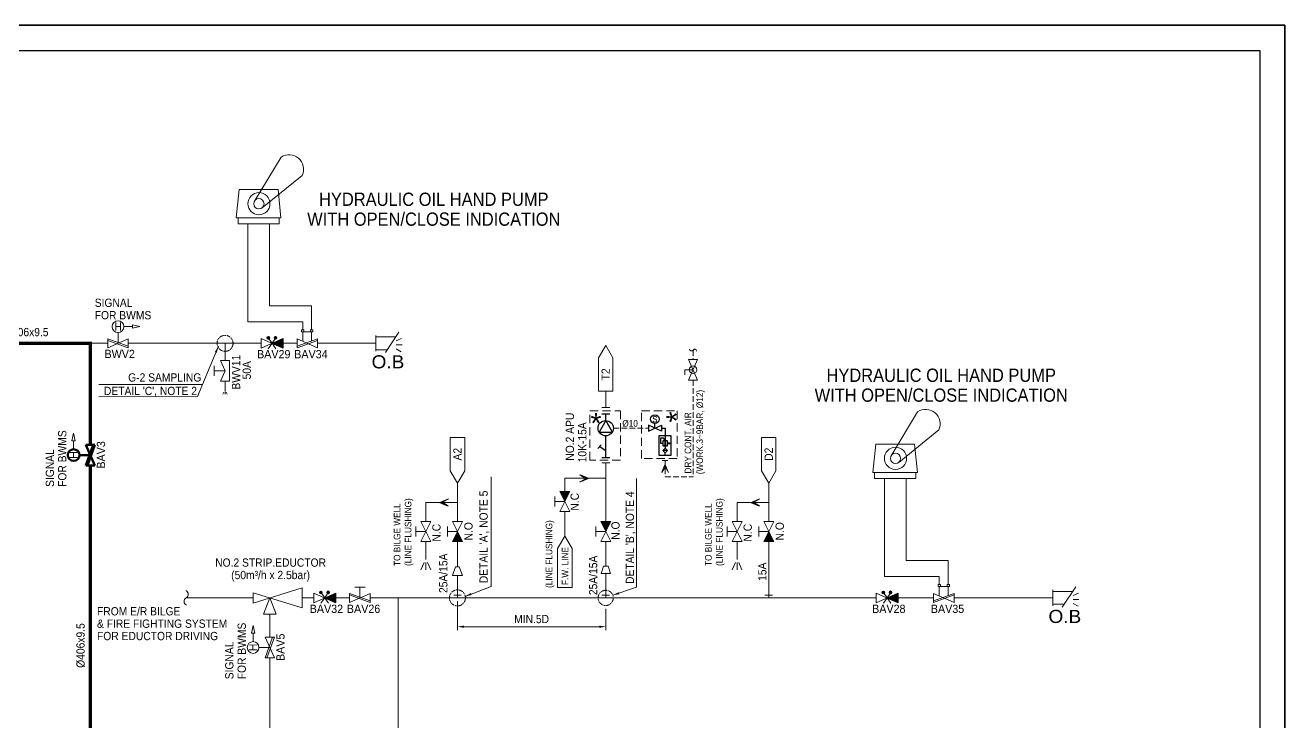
# Model space of a CAD drawing. Extents: x -553847 to 4496999, y 514150 to 878882.
# Drawn here: x 4321324 to 4359381, y 746077 to 767108 of the extents above; entities that cross this region are included whole.
import ezdxf

# ---------------------------------------------------------------- set-up
doc = ezdxf.new("R2010")
doc.units = 0
doc.header["$LTSCALE"] = 25
doc.header["$MEASUREMENT"] = 0
doc.header["$PDMODE"] = 3
doc.header["$PDSIZE"] = -7
for name, pattern in [('DASHED', [0.75, 0.5, -0.25]), ('Dashed_dotted', [9.714286, 6.857143, -1.428571, 0, -1.428571]), ('HIDDEN', [0.375, 0.25, -0.125]), ('PHANTOM', [63.5, 31.75, -6.35, 6.35, -6.35, 6.35, -6.35]), ('PHANTOM2', [31.75, 15.875, -3.175, 3.175, -3.175, 3.175, -3.175])]:
    doc.linetypes.add(name, pattern=pattern)
doc.layers.get('0').update_dxf_attribs({"linetype": 'CONTINUOUS', "lineweight": 9})
doc.layers.get('DEFPOINTS').update_dxf_attribs({"linetype": 'CONTINUOUS'})
doc.layers.add('0.1 Defpoints', color=7, linetype='CONTINUOUS', plot=False)
doc.layers.add('0.2 Dwg sheet', color=7, linetype='CONTINUOUS')
doc.layers.add('0.3 Text', color=7, linetype='CONTINUOUS')
for name, color, linetype, lineweight in [('0.4 Maker scope box', 3, 'HIDDEN', 9), ('0.5 Dim', 1, 'CONTINUOUS', 9), ('1.1 Y_Pipe', 7, 'CONTINUOUS', 13), ('1.10 Air line', 253, 'PHANTOM', 9), ('1.5 M_Equip', 4, 'CONTINUOUS', 30), ('1.7 Signal', 6, 'ZIGZAG', 9), ('1.9 Arrow', 1, 'CONTINUOUS', 9)]:
    doc.layers.add(name, color=color, linetype=linetype, lineweight=lineweight)
doc.layers.add('2.1 Valve open', color=7, linetype='CONTINUOUS', lineweight=50, true_color=0x1b21e4)
doc.layers.add('2.2 Ballast water line', color=7, linetype='CONTINUOUS', true_color=0x1b21e4)
doc.styles.add('ARIAL', font='arial.ttf')
doc.styles.get("Standard").update_dxf_attribs({"font": '', "width": 0.95, "height": 250})
doc.styles.get('Standard').set_extended_font_data('Gulim')
doc.linetypes.add('ZIGZAG', pattern='A,0.0001,-0.2,[131,ltypeshp.shx,S=0.2,R=0,X=-0.2,Y=0],-0.4,[131,ltypeshp.shx,S=0.2,R=180,X=0.2,Y=0],-0.2', length=0.8001)
doc.dimstyles.new('TC50', dxfattribs={"dimtxt": 250, "dimasz": 200, "dimexe": 100, "dimexo": 100, "dimgap": 100, "dimtad": 1, "dimtoh": 1, "dimdec": 0, "dimrnd": 0.0005, "dimzin": 9, "dimdsep": 46, "dimtxsty": 'Standard', "dimcen": -3.5, "dimclrd": 1, "dimclre": 1, "dimazin": 2, "dimtfac": 0.6, "dimtdec": 0, "dimtmove": 0, "dimatfit": 3, "dimfxl": 4, "dimtolj": 1, "dimlwd": 15, "dimlwe": 15, "dimarcsym": 0})

# ---------------------------------------------------------------- blocks, each defined once
blk = doc.blocks.new('양식 51-Q-02-08')
at = {"layer": '0.1 Defpoints'}
blk.add_lwpolyline([(-2677005, 1033560), (-2613196, 1033560), (-2613196, 988132), (-2677005, 988132)], close=True, dxfattribs=at)
at = {"layer": '0.2 Dwg sheet'}
blk.add_lwpolyline([(-2613953, 989196), (-2676245, 989196), (-2676245, 1032800), (-2613953, 1032800)], close=True, dxfattribs=at)
blk = doc.blocks.new('*D212')
at = {"layer": '0.5 Dim', "color": 1, "linetype": 'ByBlock', "lineweight": 15, "ltscale": 30, "transparency": 16777216}
for p, q in [((4334383, 749717), (4334383, 748848)), ((4338866, 749488), (4338866, 748848)), ((4334583, 748948), (4338666, 748948))]:
    blk.add_line(p, q, dxfattribs=at)
at = {"layer": '0.5 Dim', "color": 1, "linetype": 'Continuous', "ltscale": 30, "transparency": 16777216}
for points in [[(4334583, 748981), (4334583, 748915), (4334383, 748948)], [(4338666, 748981), (4338666, 748915), (4338866, 748948)]]:
    blk.add_solid(points, dxfattribs=at)
at = {"layer": 'DEFPOINTS', "color": 0, "linetype": 'Continuous', "ltscale": 30, "transparency": 16777216}
for p in [(4334383, 749817), (4338866, 749588), (4338866, 748948)]:
    blk.add_point(p, dxfattribs=at)
at = {"layer": '0.5 Dim', "color": 0, "linetype": 'Continuous', "ltscale": 30, "transparency": 16777216, "insert": (4336624, 749178), "char_height": 250, "attachment_point": 5}
blk.add_mtext('\\A1;{\\C0;MIN.5D}', dxfattribs=at)

msp = doc.modelspace()

# ---------------------------------------------------------------- hatches: boundary and pattern name
at = {"layer": '1.1 Y_Pipe'}
for points in [[(4329107.2, 757649.4), (4328781.2, 757504.7), (4329107.2, 757360)], [(4337631.3, 752731.8), (4337783.1, 753033.3), (4337480.5, 753033.3)], [(4338865.7, 751821.7), (4339017.6, 752123.2), (4338715, 752123.2)], [(4334383.3, 751821.7), (4334535.2, 751520.1), (4334232.6, 751520.1)], [(4343787.7, 751821.7), (4343939.6, 751520.1), (4343636.9, 751520.1)], [(4330697.9, 749962.1), (4330371.9, 749817.3), (4330697.9, 749672.6)], [(4347690.4, 749962.1), (4347364.4, 749817.3), (4347690.4, 749672.6)]]:
    msp.add_hatch(color=256, dxfattribs=at).paths.add_polyline_path(points)
at = {"layer": '1.5 M_Equip'}
h = msp.add_hatch(color=256, dxfattribs=at)
h.paths.add_polyline_path([(4340656.7, 754408), (4340665.4, 754439.1), (4340648, 754439.1)])
h.paths.add_polyline_path([(4340647.9, 754527.3), (4340665.3, 754527.3), (4340656.6, 754558.3)])
at = {"layer": '1.9 Arrow'}
h = msp.add_hatch(dxfattribs=at)
h.set_pattern_fill('ANSI31', color=256, scale=0.356064, angle=90, style=0)
h.set_pattern_definition([(45, (4016764.481565, 509367.736206), (0.031471872735, -0.031471872735), [])])
h.paths.add_polyline_path([(4340559, 753602.9), (4340659.7, 753769), (4340760.5, 753602.9), (4340659.7, 753844.5)])
h = msp.add_hatch(dxfattribs=at)
h.set_pattern_fill('ANSI31', color=256, scale=0.382453, style=0)
h.set_pattern_definition([(315, (4071855.721377, 1095294.400395), (-0.033804374581, -0.033804374581), [])])
h.paths.add_polyline_path([(4338081.5, 753315.2), (4338260.2, 753423), (4338082.1, 753531.7), (4338341.3, 753422.7)])
h = msp.add_hatch(dxfattribs=at)
h.set_pattern_fill('ANSI31', color=256, scale=0.382453, angle=360, style=0)
h.set_pattern_definition([(315, (4061082.989324, 1086149.57225), (-0.033804374581, -0.033804374581), [])])
h.paths.add_polyline_path([(4334108.9, 752806.3), (4333930.2, 752698.6), (4334108.3, 752589.8), (4333849.1, 752698.8)])
h = msp.add_hatch(dxfattribs=at)
h.set_pattern_fill('ANSI31', color=256, scale=0.382453, angle=360, style=0)
h.set_pattern_definition([(315, (4070487.35597, 1086149.57225), (-0.033804374581, -0.033804374581), [])])
h.paths.add_polyline_path([(4343513.3, 752806.3), (4343334.6, 752698.6), (4343512.6, 752589.8), (4343253.5, 752698.8)])

# ---------------------------------------------------------------- linework, layer by layer
at = {"layer": '0.1 Defpoints', "color": 4, "linetype": 'ByBlock'}
msp.add_lwpolyline([(4295572.2, 721679.7), (4359381.2, 721679.7), (4359381.2, 767107.6), (4295572.2, 767107.6)], close=True, dxfattribs=at)
at = {"layer": '0.3 Text', "linetype": 'Continuous', "ltscale": 30}
for p, q in [((4329107.2, 757649.4), (4329107.2, 757360)), ((4330697.9, 749962.1), (4330697.9, 749672.6)), ((4347690.4, 749962.1), (4347690.4, 749672.6))]:
    msp.add_line(p, q, dxfattribs=at)
at = {"layer": '0.4 Maker scope box', "linetype": 'DASHED', "lineweight": 15, "ltscale": 20}
msp.add_lwpolyline([(4338387.7, 755468.1), (4339310.8, 755468.1), (4339310.8, 753972.5), (4338387.7, 753972.5)], close=True, dxfattribs=at)
at = {"layer": '0.4 Maker scope box', "linetype": 'DASHED', "lineweight": 15, "ltscale": 20, "elevation": -934.9}
msp.add_lwpolyline([(4339944.9, 755464.9), (4341024.9, 755464.9), (4341024.9, 754029.9), (4339944.9, 754029.9)], close=True, dxfattribs=at)
at = {"layer": '0.5 Dim', "color": 1}
msp.add_line((4326681.4, 756263.4), (4323552.4, 756263.4), dxfattribs=at)
at = {"layer": '0.5 Dim', "color": 1, "linetype": 'PHANTOM2', "lineweight": 9, "ltscale": 0.3}
msp.add_circle((4327362.3, 757502.8), 241.6, dxfattribs=at)
at = {"layer": '0.5 Dim', "linetype": 'PHANTOM2', "lineweight": 9, "ltscale": 0.3}
for centre, radius in [((4334383.2, 749817.3), 241.6), ((4338862.6, 749817.3), 229.6)]:
    msp.add_circle(centre, radius, dxfattribs=at)
at = {"layer": '1.1 Y_Pipe', "linetype": 'Continuous', "ltscale": 30}
for p, q in [((4329054.2, 763125.5), (4328252.5, 761798.4)), ((4329694.4, 762574.3), (4328482.4, 761597.5)), ((4327702.7, 761290.8), (4327790.4, 762150)), ((4327790.4, 762150), (4328963.8, 762150)), ((4329051.6, 761290.8), (4328963.8, 762150)), ((4329051.6, 761290.8), (4327702.7, 761290.8)), ((4327754.8, 761290.8), (4327754.8, 761106.1)), ((4329000.1, 761290.8), (4329000.1, 761106.1)), ((4327754.8, 761106.1), (4328999.7, 761106.1)), ((4328049.4, 758152.2), (4328049.4, 761106.1)), ((4328707.2, 758632.3), (4328707.2, 761107.9)), ((4329978.6, 758632.3), (4328707.2, 758632.3)), ((4329978.6, 757912.3), (4329978.6, 758632.3)), ((4329708.7, 758152.2), (4328049.4, 758152.2)), ((4329708.7, 757912.3), (4329708.7, 758152.2)), ((4329708.7, 757565.6), (4329708.7, 757849.7)), ((4329943, 757849.7), (4329744.3, 757849.7)), ((4329978.6, 757578.8), (4329978.6, 757849.7)), ((4348288.1, 755438.1), (4347486.3, 754111)), ((4348928.3, 754886.9), (4347716.3, 753910.2)), ((4346936.5, 753603.4), (4347024.3, 754462.6)), ((4347024.3, 754462.6), (4348197.7, 754462.6)), ((4348285.5, 753603.4), (4348197.7, 754462.6)), ((4348285.5, 753603.4), (4346936.5, 753603.4)), ((4346988.7, 753603.4), (4346988.7, 753418.7)), ((4348234, 753603.4), (4348234, 753418.7)), ((4346988.7, 753418.7), (4348233.6, 753418.7)), ((4347283.3, 750464.8), (4347283.3, 753418.7)), ((4347941.1, 750944.9), (4347941.1, 753420.6)), ((4337480.5, 753033.3), (4337782, 753033.3)), ((4338715, 752123.2), (4339016.5, 752123.2)), ((4334232.6, 751520.1), (4334534.1, 751520.1)), ((4343636.9, 751520.1), (4343938.5, 751520.1)), ((4349212.5, 750944.9), (4347941.1, 750944.9)), ((4349212.5, 750224.9), (4349212.5, 750944.9)), ((4328209.1, 749662), (4329693.5, 750118.9)), ((4329693.5, 749515.8), (4329693.5, 750118.9)), ((4348942.6, 750464.8), (4347283.3, 750464.8)), ((4348942.6, 750224.9), (4348942.6, 750464.8)), ((4348942.6, 749878.2), (4348942.6, 750162.3)), ((4349176.9, 750162.3), (4348978.2, 750162.3)), ((4349212.5, 749891.5), (4349212.5, 750162.3)), ((4329693.5, 749515.8), (4328209.1, 749972.7)), ((4328209.1, 749662), (4328209.1, 749972.7)), ((4328713.8, 749817.3), (4328520.8, 749321.7)), ((4328906.8, 749321.7), (4328713.8, 749817.3)), ((4328906.8, 749321.7), (4328520.8, 749321.7)), ((4328713.8, 749321.7), (4328713.8, 748630.5))]:
    msp.add_line(p, q, dxfattribs=at)
at = {"layer": '1.1 Y_Pipe'}
for p, q in [((4324128.5, 757504.7), (4324128.5, 757830.9)), ((4331918.8, 757743.8), (4331918.8, 757265.6)), ((4332614.7, 757836.8), (4332205.1, 757222.3)), ((4323818.8, 757367.2), (4323818.8, 757642.2)), ((4324438.2, 757642.2), (4323818.8, 757367.2)), ((4323818.8, 757642.2), (4324438.2, 757420.3)), ((4323818.8, 757592.7), (4324438.2, 757367.2)), ((4324438.2, 757367.2), (4324438.2, 757642.2)), ((4327362.3, 756982.5), (4327362.3, 757502.8)), ((4328455.2, 757360), (4328455.2, 757649.4)), ((4328455.2, 757649.4), (4329107.2, 757360)), ((4329107.2, 757649.4), (4328455.2, 757360)), ((4328670, 757710), (4328626.8, 757665.1)), ((4328685.7, 757706.3), (4328631.1, 757649.6)), ((4328697.3, 757698.4), (4328639.4, 757638.2)), ((4328705.7, 757687), (4328651.1, 757630.3)), ((4328710, 757671.5), (4328666.8, 757626.6)), ((4328781.2, 757504.7), (4328668.4, 757341.1)), ((4328781.2, 757504.7), (4328692.1, 757633.9)), ((4328781.2, 757504.7), (4328870.3, 757633.9)), ((4328781.2, 757504.7), (4328894, 757341.1)), ((4328889.3, 757713.6), (4328846, 757668.7)), ((4328905, 757709.9), (4328850.4, 757653.2)), ((4328916.6, 757702), (4328858.7, 757641.8)), ((4328925, 757690.6), (4328870.3, 757633.9)), ((4328929.3, 757675.1), (4328886, 757630.2)), ((4329536.1, 757367.2), (4329536.1, 757642.2)), ((4329536.1, 757642.2), (4330155.5, 757367.2)), ((4330155.5, 757642.2), (4329536.1, 757420.3)), ((4330155.5, 757592.7), (4329536.1, 757367.2)), ((4330155.5, 757367.2), (4330155.5, 757642.2)), ((4332520.9, 757696.1), (4331918.8, 757696.1)), ((4332530.6, 757576.7), (4332693.9, 757648.1)), ((4332530.6, 757457.1), (4332709.9, 757457.1)), ((4338862.7, 757434.4), (4338642.9, 757070.1)), ((4338862.7, 757434.4), (4339082.6, 757070.1)), ((4327224.8, 756982.5), (4327362.3, 756672.8)), ((4327224.8, 756982.5), (4327499.8, 756982.5)), ((4327499.8, 756982.5), (4327499.8, 756363.2)), ((4331918.8, 757311.7), (4332264.6, 757311.7)), ((4332530.6, 757337.6), (4332683.7, 757250.3)), ((4338642.9, 756059.7), (4338642.9, 757070.1)), ((4339082.6, 756059.7), (4339082.6, 757070.1)), ((4327036.1, 756827.7), (4327036.1, 756518)), ((4327362.3, 756672.8), (4327036.1, 756672.8)), ((4327224.8, 756363.2), (4327362.3, 756672.8)), ((4327499.8, 756363.2), (4327224.8, 756363.2)), ((4327362.3, 756052.4), (4327362.3, 756363.2)), ((4327324.6, 756033), (4327299.8, 755965.5)), ((4327362.3, 756033.4), (4327362.3, 755964.8)), ((4327400, 756033), (4327424.8, 755965.5)), ((4339082.6, 756059.7), (4338642.9, 756059.7)), ((4338862.7, 755569.1), (4338862.7, 756059.7)), ((4338982.9, 755569.1), (4338742.6, 755569.1)), ((4334163.5, 754660.4), (4334163.5, 753650.1)), ((4334163.5, 754660.4), (4334603.2, 754660.4)), ((4334603.2, 754660.4), (4334603.2, 753650.1)), ((4343567.9, 754660.4), (4343567.9, 753650.1)), ((4343567.9, 754660.4), (4344007.5, 754660.4)), ((4344007.5, 754660.4), (4344007.5, 753650.1)), ((4334383.4, 753285.8), (4334163.5, 753650.1)), ((4334383.4, 753285.8), (4334603.2, 753650.1)), ((4338982.8, 753893.2), (4338742.4, 753893.2)), ((4338866.1, 752123.2), (4338862.6, 753893.2)), ((4343787.7, 753285.8), (4343567.9, 753650.1)), ((4343787.7, 753285.8), (4344007.5, 753650.1)), ((4334383.4, 752123.2), (4334383.4, 753285.8)), ((4338864.2, 753434.7), (4337631.3, 753434.7)), ((4337631.3, 753434.7), (4337631.3, 752731.8)), ((4343787.7, 752123.2), (4343787.7, 753285.8)), ((4337329.7, 752882.5), (4337329.7, 752581)), ((4337782, 753033.3), (4337480.5, 753033.3)), ((4337480.5, 753033.3), (4337631.3, 752731.8)), ((4337631.3, 752731.8), (4337782, 753033.3)), ((4334383.4, 752699.6), (4333426.7, 752699.6)), ((4333426.7, 752699.6), (4333426.7, 752123.2)), ((4337631.3, 752731.8), (4337329.7, 752731.8)), ((4337631.3, 752731.8), (4337480.5, 752430.2)), ((4337480.5, 752430.2), (4337782, 752430.2)), ((4337631.3, 752731.8), (4337782, 752430.2)), ((4337631.3, 752430.2), (4337631.3, 751678.1)), ((4343787.7, 752699.6), (4342831, 752699.6)), ((4342831, 752699.6), (4342831, 752123.2)), ((4333275.9, 752123.2), (4333577.5, 752123.2)), ((4333426.7, 751821.7), (4333275.9, 752123.2)), ((4333426.7, 751821.7), (4333577.5, 752123.2)), ((4334232.6, 752123.2), (4334534.1, 752123.2)), ((4334383.3, 751821.7), (4334232.6, 752123.2)), ((4334383.4, 751821.7), (4334534.1, 752123.2)), ((4339016.5, 752123.2), (4338715, 752123.2)), ((4338715, 752123.2), (4338865.8, 751821.7)), ((4338865.8, 751821.7), (4339016.5, 752123.2)), ((4342680.3, 752123.2), (4342981.8, 752123.2)), ((4342831, 751821.7), (4342680.3, 752123.2)), ((4342831.1, 751821.7), (4342981.8, 752123.2)), ((4343636.9, 752123.2), (4343938.5, 752123.2)), ((4343787.7, 751821.7), (4343636.9, 752123.2)), ((4343787.7, 751821.7), (4343938.5, 752123.2)), ((4333125.2, 751670.9), (4333125.2, 751972.5)), ((4333426.7, 751821.7), (4333125.2, 751821.7)), ((4333275.9, 751520.1), (4333426.7, 751821.7)), ((4333426.7, 751821.7), (4333577.5, 751520.1)), ((4334081.8, 751670.9), (4334081.8, 751972.5)), ((4334383.4, 751821.7), (4334081.8, 751821.7)), ((4334232.6, 751520.1), (4334383.4, 751821.7)), ((4334383.4, 751821.7), (4334534.1, 751520.1)), ((4337631.3, 751678.1), (4337411.4, 751313.8)), ((4337631.3, 751678.1), (4337851.1, 751313.8)), ((4338564.2, 751972.5), (4338564.2, 751670.9)), ((4338865.8, 751821.7), (4338564.2, 751821.7)), ((4338865.7, 751821.7), (4338715, 751520.1)), ((4338865.8, 751821.7), (4339016.5, 751520.1)), ((4342529.5, 751670.9), (4342529.5, 751972.5)), ((4342831.1, 751821.7), (4342529.5, 751821.7)), ((4342680.3, 751520.1), (4342831, 751821.7)), ((4342831, 751821.7), (4342981.8, 751520.1)), ((4343486.2, 751670.9), (4343486.2, 751972.5)), ((4343787.7, 751821.7), (4343486.2, 751821.7)), ((4343636.9, 751520.1), (4343787.7, 751821.7)), ((4343787.7, 751821.7), (4343938.5, 751520.1)), ((4333577.5, 751520.1), (4333275.9, 751520.1)), ((4333426.7, 751520.1), (4333426.7, 750976)), ((4334534.1, 751520.1), (4334232.6, 751520.1)), ((4334383.4, 751520.1), (4334383.3, 750752.3)), ((4337411.4, 750135.5), (4337411.4, 751313.8)), ((4337851.1, 750135.5), (4337851.1, 751313.8)), ((4338715, 751520.1), (4339016.5, 751520.1)), ((4338865.8, 751520.1), (4338865.8, 750775.6)), ((4342981.8, 751520.1), (4342680.3, 751520.1)), ((4342831, 751520.1), (4342831, 750976)), ((4343938.5, 751520.1), (4343636.9, 751520.1)), ((4343787.7, 751520.1), (4343787.6, 749817.3)), ((4333375.9, 750888.1), (4333276.9, 750666)), ((4333426.7, 750888.1), (4333426.7, 750666)), ((4333477.4, 750888.1), (4333576.4, 750666)), ((4342780.3, 750888.1), (4342681.3, 750666)), ((4342831, 750888.1), (4342831, 750666)), ((4342881.8, 750888.1), (4342980.8, 750666)), ((4334328, 750752.3), (4334230.5, 750492.3)), ((4334383.2, 750752.3), (4334328, 750752.3)), ((4334383.2, 750752.3), (4334438.5, 750752.3)), ((4334438.5, 750752.3), (4334536, 750492.3)), ((4338792, 750775.6), (4338723.8, 750554.2)), ((4338723.8, 750554.2), (4339007.7, 750554.2)), ((4338792, 750775.6), (4338939.5, 750775.6)), ((4338865.8, 750554.2), (4338865.8, 749817.3)), ((4338939.5, 750775.6), (4339007.7, 750554.2)), ((4331281.6, 750143.5), (4331591.3, 750143.5)), ((4331436.4, 749817.3), (4331436.4, 750143.5)), ((4334230.5, 750492.3), (4334536, 750492.3)), ((4334383.3, 750492.3), (4334383.2, 749817.3)), ((4337851.1, 750135.5), (4337411.4, 750135.5)), ((4353065.9, 750149.5), (4352656.2, 749534.9)), ((4330045.8, 749672.6), (4330045.8, 749962.1)), ((4330045.8, 749962.1), (4330697.9, 749672.6)), ((4330697.9, 749962.1), (4330045.8, 749672.6)), ((4330260.7, 750022.6), (4330217.4, 749977.7)), ((4330276.3, 750018.9), (4330221.7, 749962.2)), ((4330288, 750011), (4330230.1, 749950.8)), ((4330296.3, 749999.6), (4330241.7, 749942.9)), ((4330300.7, 749984.1), (4330257.4, 749939.2)), ((4330371.9, 749817.3), (4330259, 749653.7)), ((4330371.9, 749817.3), (4330282.7, 749946.5)), ((4330371.9, 749817.3), (4330461, 749946.5)), ((4330371.9, 749817.3), (4330484.7, 749653.7)), ((4330479.9, 750026.2), (4330436.7, 749981.3)), ((4330495.6, 750022.5), (4330441, 749965.8)), ((4330507.3, 750014.6), (4330449.3, 749954.5)), ((4330515.6, 750003.2), (4330461, 749946.5)), ((4330519.9, 749987.7), (4330476.7, 749942.8)), ((4331126.7, 749679.8), (4331126.7, 749954.8)), ((4331746.1, 749954.8), (4331126.7, 749679.8)), ((4331126.7, 749954.8), (4331746.1, 749732.9)), ((4331126.7, 749905.3), (4331746.1, 749679.8)), ((4331746.1, 749679.8), (4331746.1, 749954.8)), ((4334270.7, 749903.3), (4334495.7, 749903.3)), ((4338750.1, 749903.9), (4338975.1, 749903.9)), ((4343675.1, 749903.3), (4343900.1, 749903.3)), ((4347038.4, 749672.6), (4347038.4, 749962.1)), ((4347038.4, 749962.1), (4347690.4, 749672.6)), ((4347690.4, 749962.1), (4347038.4, 749672.6)), ((4347253.2, 750022.6), (4347210, 749977.7)), ((4347268.9, 750018.9), (4347214.3, 749962.2)), ((4347280.6, 750011), (4347222.6, 749950.8)), ((4347288.9, 749999.6), (4347234.3, 749942.9)), ((4347293.2, 749984.1), (4347250, 749939.2)), ((4347364.4, 749817.3), (4347251.6, 749653.7)), ((4347364.4, 749817.3), (4347275.3, 749946.5)), ((4347364.4, 749817.3), (4347453.6, 749946.5)), ((4347364.4, 749817.3), (4347477.3, 749653.7)), ((4347472.5, 750026.2), (4347429.3, 749981.3)), ((4347488.2, 750022.5), (4347433.6, 749965.8)), ((4347499.8, 750014.6), (4347441.9, 749954.5)), ((4347508.2, 750003.2), (4347453.6, 749946.5)), ((4347512.5, 749987.7), (4347469.2, 749942.8)), ((4348770, 749679.8), (4348770, 749954.8)), ((4348770, 749954.8), (4349389.4, 749679.8)), ((4349389.4, 749954.8), (4348770, 749732.9)), ((4349389.4, 749905.3), (4348770, 749679.8)), ((4349389.4, 749679.8), (4349389.4, 749954.8)), ((4352369.9, 750056.4), (4352369.9, 749578.2)), ((4352972.1, 750008.7), (4352369.9, 750008.7)), ((4352981.7, 749889.3), (4353145, 749960.7)), ((4352981.7, 749769.8), (4353161, 749769.8)), ((4352369.9, 749624.3), (4352715.8, 749624.3)), ((4352981.7, 749650.2), (4353134.8, 749562.9)), ((4328851.3, 748630.5), (4328576.3, 748630.5)), ((4328576.3, 748630.5), (4328851.3, 748011.1)), ((4328576.3, 748011.1), (4328798.2, 748630.5)), ((4328625.8, 748011.1), (4328851.3, 748630.5)), ((4328713.8, 748320.8), (4328387.6, 748320.8)), ((4328851.3, 748011.1), (4328576.3, 748011.1))]:
    msp.add_line(p, q, dxfattribs=at)
at = {"layer": '1.1 Y_Pipe', "linetype": 'Continuous', "ltscale": 100}
for p, q in [((4319925, 757504.7), (4323818.8, 757504.7)), ((4323291.7, 754438.3), (4323291.7, 757504.7)), ((4324438.2, 757504.7), (4328455.2, 757504.7)), ((4329536.1, 757504.7), (4329107.2, 757504.7)), ((4330155.5, 757504.7), (4331918.8, 757504.7)), ((4323291.7, 753818.9), (4323291.7, 747009.1)), ((4328209.1, 749817.3), (4326186.6, 749817.3)), ((4329693.5, 749817.3), (4330045.8, 749817.3)), ((4331126.7, 749817.3), (4330697.9, 749817.3)), ((4331746.1, 749817.3), (4334383.2, 749817.3)), ((4332593.8, 745497.5), (4332593.8, 749817.3)), ((4334383.2, 749817.3), (4345387.7, 749817.3)), ((4345387.7, 749817.3), (4347038.4, 749817.3)), ((4347690.4, 749817.3), (4348770, 749817.3)), ((4349389.4, 749817.3), (4352369.9, 749817.3)), ((4328713.8, 748011.1), (4328713.8, 745233.4)), ((4323291.7, 747009.1), (4323291.7, 745497.5))]:
    msp.add_line(p, q, dxfattribs=at)
at = {"layer": '1.1 Y_Pipe', "linetype": 'Continuous', "ltscale": 30}
for points in [[(4329744.3, 757912.3), (4329744.3, 757849.7), (4329673.1, 757849.7), (4329673.1, 757912.3)], [(4330014.2, 757912.3), (4330014.2, 757849.7), (4329943, 757849.7), (4329943, 757912.3)], [(4348978.2, 750224.9), (4348978.2, 750162.3), (4348907, 750162.3), (4348907, 750224.9)], [(4349248.1, 750224.9), (4349248.1, 750162.3), (4349176.9, 750162.3), (4349176.9, 750224.9)]]:
    msp.add_lwpolyline(points, close=True, dxfattribs=at)
for centre, radius in [((4328385.1, 761718.2), 334.5), ((4328385.1, 761718.2), 155), ((4324128.5, 758008.5), 177.6), ((4347619, 754030.8), 334.5), ((4347619, 754030.8), 155), ((4328209.9, 748320.8), 177.6)]:
    msp.add_circle(centre, radius, dxfattribs=at)
at = {"layer": '1.1 Y_Pipe'}
for centre in [(4328668.4, 757668.3), (4328887.7, 757671.9), (4330259, 749980.9), (4330478.3, 749984.5), (4347251.6, 749980.9), (4347470.9, 749984.5)]:
    msp.add_circle(centre, 41.7, dxfattribs=at)
at = {"layer": '1.1 Y_Pipe', "linetype": 'Continuous', "ltscale": 30}
for centre, radius, start, end in [((4329295.6, 762758.5), 439.3, 335.20444, 123.34125), ((4348529.5, 755071.1), 439.3, 335.20444, 123.34125), ((4326250.7, 749707.2), 127.4, 120.24455, 242.94375), ((4326122.4, 749927.4), 127.4, 300.24455, 62.94375)]:
    msp.add_arc(centre, radius, start, end, dxfattribs=at)
at = {"layer": '1.10 Air line', "linetype": 'ByBlock', "ltscale": 0.3}
for p, q in [((4341366.3, 757014.5), (4341641.3, 757014.5)), ((4341641.3, 757014.5), (4341366.3, 756395.1)), ((4341641.3, 756395.1), (4341366.3, 757014.5)), ((4341503.8, 756704.8), (4341258.7, 756704.8)), ((4341258.7, 756549.9), (4341258.7, 756704.8)), ((4341641.3, 756395.1), (4341366.3, 756395.1))]:
    msp.add_line(p, q, dxfattribs=at)
at = {"layer": '1.10 Air line', "linetype": 'Dashed_dotted'}
for p, q in [((4341503.8, 757299.7), (4341503.8, 757014.5)), ((4341503.8, 756395.1), (4341503.8, 753471.6)), ((4339094.7, 754940.2), (4340151, 754940.2)), ((4340568.1, 753964.2), (4340745.1, 753964.2)), ((4340656.6, 753964.2), (4340656.6, 753471.6)), ((4340656.6, 753471.6), (4341503.8, 753471.6))]:
    msp.add_line(p, q, dxfattribs=at)
at = {"layer": '1.10 Air line', "linetype": 'ByBlock', "ltscale": 0.3}
msp.add_circle((4341503.8, 756704.8), 115.4, dxfattribs=at)
for centre, start, end in [((4341454.3, 757328.3), 180, 330), ((4341553.4, 757271.1), 0, 150)]:
    msp.add_arc(centre, 57.2, start, end, dxfattribs=at)
at = {"layer": '1.5 M_Equip', "color": 4}
for p, q in [((4338982.9, 755368.9), (4338742.6, 755368.9)), ((4338862.7, 755172.2), (4338862.7, 755368.9)), ((4338862.7, 754055.4), (4338862.9, 754708.2)), ((4338722.3, 754443.7), (4338622.4, 754326.5)), ((4338862.7, 754260.8), (4338670.2, 754386.4)), ((4338742.5, 754055.4), (4338982.9, 754055.3))]:
    msp.add_line(p, q, dxfattribs=at)
at = {"layer": '1.5 M_Equip'}
for p, q in [((4340350.4, 754940.1), (4340350.4, 755079.7)), ((4340151, 755028.7), (4340151, 754851.7)), ((4340549.7, 754851.6), (4340151, 755028.7)), ((4340151, 754851.7), (4340549.8, 755028.6)), ((4340549.8, 755028.6), (4340549.7, 754851.6)), ((4340549.7, 754940.1), (4340656.7, 754940.1)), ((4340656.7, 754940.1), (4340656.5, 754713.9)), ((4340656.5, 754713.9), (4340656.8, 754333.3)), ((4340526.4, 754483.1), (4340526.3, 754650.3)), ((4340526.3, 754650.3), (4340602.9, 754650.3)), ((4340587.7, 754483.1), (4340526.4, 754483.1)), ((4340602.9, 754650.3), (4340656.6, 754558.3)), ((4340656.6, 754558.3), (4340647.9, 754527.3)), ((4340665.3, 754527.3), (4340647.9, 754527.3)), ((4340656.7, 754408), (4340648, 754439.1)), ((4340665.4, 754439.1), (4340648, 754439.1)), ((4340665.3, 754527.3), (4340656.6, 754558.3)), ((4340656.7, 754408), (4340656.6, 754558.3)), ((4340665.4, 754439.1), (4340656.7, 754408)), ((4340725.6, 754483.3), (4340749.7, 754456.8)), ((4340749.7, 754456.8), (4340764.7, 754512.1)), ((4340764.7, 754512.1), (4340786.5, 754456.9)), ((4340786.5, 754456.9), (4340809.9, 754513)), ((4340621.8, 754228), (4340621.7, 754298.2)), ((4340727.1, 754263.2), (4340621.7, 754263.1)), ((4340656.9, 754130), (4340656.9, 754192.9))]:
    msp.add_line(p, q, dxfattribs=at)
at = {"layer": '1.5 M_Equip', "color": 4}
msp.add_lwpolyline([(4338862.7, 755172.2), (4338661.8, 754824.2), (4339063.6, 754824.2)], close=True, dxfattribs=at)
at = {"layer": '1.5 M_Equip', "elevation": 0}
for points in [[(4340470.7, 754713.9), (4340470.6, 754130), (4340842.6, 754130), (4340842.6, 754713.9)], [(4340656.9, 754192.9), (4340727.1, 754263.2), (4340656.8, 754333.3), (4340586.6, 754263.1)], [(4340725.7, 754408.1), (4340725.6, 754558.4), (4340587.6, 754558.3), (4340587.8, 754408)]]:
    msp.add_lwpolyline(points, close=True, dxfattribs=at)
at = {"layer": '1.5 M_Equip', "color": 4}
msp.add_circle((4338862.7, 754940.2), 232, dxfattribs=at)
at = {"layer": '1.5 M_Equip'}
msp.add_circle((4340350.4, 755211.3), 131.6, dxfattribs=at)
at = {"layer": '1.7 Signal', "linetype": 'ZIGZAG', "ltscale": 10}
for p, q in [((4324306.1, 758008.5), (4324562.4, 758008.5)), ((4322787.9, 754306.2), (4322787.9, 754562.5)), ((4328209.9, 748498.5), (4328209.9, 748754.7))]:
    msp.add_line(p, q, dxfattribs=at)
at = {"layer": '1.9 Arrow'}
for p, q in [((4324562.4, 758058.6), (4324562.4, 757958.5)), ((4324789.4, 758008.5), (4324562.4, 758058.6)), ((4324562.4, 757958.5), (4324789.4, 758008.5)), ((4322787.9, 754789.5), (4322737.8, 754562.5)), ((4322837.9, 754562.5), (4322787.9, 754789.5)), ((4322737.8, 754562.5), (4322837.9, 754562.5)), ((4328209.9, 748981.7), (4328159.9, 748754.7)), ((4328260, 748754.7), (4328209.9, 748981.7)), ((4328159.9, 748754.7), (4328260, 748754.7))]:
    msp.add_line(p, q, dxfattribs=at)
at = {"layer": '2.1 Valve open'}
for p, q in [((4323429.2, 754438.3), (4323154.2, 754438.3)), ((4323154.2, 754438.3), (4323429.2, 753818.9)), ((4323154.2, 753818.9), (4323376.1, 754438.3)), ((4323203.7, 753818.9), (4323429.2, 754438.3)), ((4323291.7, 754128.6), (4322965.5, 754128.6)), ((4323429.2, 753818.9), (4323154.2, 753818.9))]:
    msp.add_line(p, q, dxfattribs=at)
msp.add_circle((4322787.9, 754128.6), 177.6, dxfattribs=at)
at = {"layer": '2.2 Ballast water line', "linetype": 'Continuous', "lineweight": -3, "ltscale": 100, "const_width": 100}
for points in [[(4323291.7, 754438.3), (4323291.7, 757504.7), (4319925, 757504.7)], [(4323291.7, 745497.5), (4323291.7, 753818.9)]]:
    msp.add_lwpolyline(points, dxfattribs=at)

# ---------------------------------------------------------------- block references
at = {"color": 217, "linetype": 'Continuous', "true_color": 0x93278f}
msp.add_blockref('양식 51-Q-02-08', (6972577.2, -266452.4), dxfattribs=at)

# ---------------------------------------------------------------- texts
at = {"layer": '0.3 Text'}
for s, height, width, p in [('Ø406x9.5', 250, 0.95, (4320681.5, 757717.8)), ('BWV2', 250, 0.99, (4323719.8, 757058.4)), ('BAV29', 250, 0.99, (4328329.7, 757050.6)), ('BAV34', 250, 0.99, (4329452.9, 757050.6)), ('O.B', 396, 1.109649, (4331789.4, 756747.6)), ('Ø10', 200, 0.95, (4339365.1, 754985.1, -934.9)), ('BAV32', 250, 0.99, (4329920.4, 749363.2)), ('BAV26', 250, 0.99, (4331043.5, 749363.2)), ('BAV28', 250, 0.99, (4346913, 749363.2)), ('BAV35', 250, 0.99, (4348686.8, 749363.2)), ('O.B', 396, 1.109649, (4352240.6, 749060.2))]:
    msp.add_text(s, height=height, dxfattribs=dict(at, width=width)).set_placement(p)
for s, height, rotation, width, p in [('BWV11', 250, 90, 0.95, (4327818.8, 756106.8)), ('50A', 250, 90, 0.95, (4328142, 756413.7)), ('s', 248.9, 0.00724, 0.95, (4340272.7, 755116.4)), ('BAV3', 250, 90, 0.99, (4323738, 753719.9)), ('N.C', 250, 90, 0.95, (4338050.7, 752451.8)), ('N.C', 250, 90, 0.95, (4333873.5, 751517.5)), ('N.C', 250, 90, 0.95, (4343277.8, 751517.5)), ('25A/15A', 250, 90, 0.95, (4334081, 749965.4)), ('15A', 250, 90, 0.95, (4343719.7, 750331)), ('Ø406x9.5', 250, 90, 0.95, (4323120.2, 747705.9)), ('BAV5', 250, 90, 0.99, (4329160, 747912.2))]:
    msp.add_text(s, height=height, rotation=rotation, dxfattribs=dict(at, width=width)).set_placement(p)
at = {"layer": '0.3 Text', "linetype": 'Continuous', "width": 0.95}
for s, height, p in [('(WORK.3~9BAR, Ø12)', 200, (4341804.9, 753550.2)), ('NO.2 APU', 250, (4337905.3, 753960)), ('10K-15A', 250, (4338280.8, 753910.2)), ('DRY CONT. AIR ', 200, (4341448.4, 753572)), ('25A/15A', 250, (4338607.9, 749901))]:
    msp.add_text(s, height=height, rotation=90, dxfattribs=at).set_placement(p)
at = {"layer": '0.3 Text', "char_height": 400, "attachment_point": 5, "line_spacing_factor": 0.9}
for insert in [(4333668.8, 761549.7, 0), (4349000.2, 756236.5, 0)]:
    msp.add_mtext_dynamic_manual_height_columns('\\pxqc;HYDRAULIC OIL HAND PUMP \\PWITH OPEN/CLOSE INDICATION', width=8519.21, gutter_width=1000, heights=[0], dxfattribs=dict(at, insert=insert))
at = {"layer": '0.3 Text', "color": 3, "insert": (4324969.3, 758538.7), "char_height": 250, "width": 3089.316, "attachment_point": 5, "line_spacing_factor": 0.9}
msp.add_mtext('\\pxql;SIGNAL\\PFOR BWMS', dxfattribs=at)
at = {"layer": '0.3 Text', "char_height": 250, "attachment_point": 3}
for s, insert in [('G-2 SAMPLING', (4326644.8, 756599)), ("DETAIL 'C', NOTE 2", (4326515.2, 756191.1))]:
    msp.add_mtext(s, dxfattribs=dict(at, insert=insert))
at = {"layer": '0.3 Text', "rotation": 90}
for s, insert, char_height, width, attachment_point in [('\\pxqc;T2', (4338862.7, 756564.9), 250, 1009.722, 5), ('\\pxqc;A2', (4334383.4, 754155.3), 250, 1009.722, 5), ('\\pxqc;D2', (4343787.7, 754155.3), 250, 1009.722, 5), ('\\pxql;(LINE FLUSHING)', (4337051.5, 750118), 200, 3714.7, 1), ('\\pxqc;F.W. LINE', (4337536.3, 748923.6), 200, 3714.7, 1)]:
    msp.add_mtext(s, dxfattribs=dict(at, insert=insert, char_height=char_height, width=width, attachment_point=attachment_point))
at = {"layer": '0.3 Text', "color": 3, "char_height": 250, "width": 3089.316, "attachment_point": 5, "rotation": 90, "line_spacing_factor": 0.9}
for insert in [(4322257.7, 754713), (4327679.7, 748905.2)]:
    msp.add_mtext('\\pxql;SIGNAL\\PFOR BWMS', dxfattribs=dict(at, insert=insert))
at = {"layer": '0.3 Text', "char_height": 200, "attachment_point": 1, "rotation": 90}
for insert in [(4332459.7, 750781.6), (4341864.1, 750781.6)]:
    msp.add_mtext_dynamic_manual_height_columns('TO BILGE WELL\\P(LINE FLUSHING)', width=3714.7, gutter_width=1000, heights=[0], dxfattribs=dict(at, insert=insert))
at = {"layer": '0.3 Text', "char_height": 250, "attachment_point": 1, "rotation": 90}
for s, insert in [("DETAIL 'A', NOTE 5", (4335048.7, 750261.6)), ('N.O', (4334590.5, 751552)), ('N.O', (4339034.1, 751573.3)), ('N.O', (4343994.8, 751552))]:
    msp.add_mtext(s, dxfattribs=dict(at, insert=insert))
at = {"layer": '0.3 Text', "color": 0, "insert": (4339468.9, 750238.1), "char_height": 250, "attachment_point": 1, "rotation": 90}
msp.add_mtext("DETAIL 'B', NOTE 4", dxfattribs=at)
at = {"layer": '0.4 Maker scope box', "style": 'ARIAL'}
msp.add_text('*', height=616, dxfattribs=at).set_placement((4338401.5, 754785))
msp.add_text('*', height=616, rotation=90.16445, dxfattribs=at).set_placement((4341315.1, 755112))
at = {"layer": '1.1 Y_Pipe', "linetype": 'Continuous', "ltscale": 30, "width": 0.95}
for s, p in [('FROM E/R BILGE', (4323493.9, 749288.6)), ('& FIRE FIGHTING SYSTEM', (4323493.9, 748915)), ('FOR EDUCTOR DRIVING', (4323493.9, 748541.4))]:
    msp.add_text(s, height=250, dxfattribs=at).set_placement(p)
at = {"layer": '1.1 Y_Pipe', "color": 255, "insert": (4324130.4, 758009.2), "char_height": 250, "width": 3464.914, "attachment_point": 5, "line_spacing_factor": 0.9}
msp.add_mtext('{\\C256;H}', dxfattribs=at)
at = {"layer": '1.1 Y_Pipe', "linetype": 'Continuous', "ltscale": 30, "insert": (4328638.3, 750658.4), "char_height": 250, "width": 4443.357, "attachment_point": 5, "line_spacing_factor": 0.9}
msp.add_mtext('{\\W2.20234; }NO.2 STRIP.EDUCTOR\\P{\\W2.20234; }(50m³/h x 2.5bar)', dxfattribs=at)
at = {"layer": '1.1 Y_Pipe', "color": 255, "insert": (4328209.3, 748322.7), "char_height": 250, "width": 3464.914, "attachment_point": 5, "rotation": 90, "line_spacing_factor": 0.9}
msp.add_mtext('{\\C256;H}', dxfattribs=at)
at = {"layer": '2.1 Valve open', "insert": (4322787.2, 754130.5), "char_height": 250, "width": 3464.914, "attachment_point": 5, "rotation": 90, "line_spacing_factor": 0.9}
msp.add_mtext('{\\C256;H}', dxfattribs=at)

# ---------------------------------------------------------------- dimensions: what is measured, and where the dimension line sits
at = {"layer": '0.5 Dim', "color": 0, "linetype": 'Continuous', "ltscale": 30}
dim = msp.add_linear_dim(base=(4338865.8, 748948), p1=(4334383.2, 749817.3), p2=(4338865.8, 749587.8), text='{\\C0;MIN.5D}', dimstyle='TC50', override={"dimtoh": 0, "dimarcsym": 1}, dxfattribs=at)
dim.commit()
dim.dimension.update_dxf_attribs({"geometry": '*D212', "text_midpoint": (4336624.5, 748948), "dimtype": 160})

# ---------------------------------------------------------------- leaders
at = {"layer": '0.5 Dim', "color": 71}
msp.add_leader([(4327160.4, 757414.3), (4326529.8, 755899.4), (4323552.4, 755892.6)], dimstyle='TC50', override={"dimgap": 100, "dimtad": 0, "dimarcsym": 1}, dxfattribs=at)
at = {"layer": '0.5 Dim'}
msp.add_leader([(4334614.2, 749863.5), (4335399.2, 750161.7), (4335399.2, 753475.8)], dimstyle='TC50', override={"dimgap": 100, "dimtad": 0, "dimarcsym": 1}, dxfattribs=at)
at = {"layer": '0.5 Dim', "color": 0}
msp.add_leader([(4339075.2, 749897.4), (4339794.3, 750138.2), (4339794.3, 753427.3)], dimstyle='TC50', override={"dimgap": 100, "dimtad": 0, "dimarcsym": 1}, dxfattribs=at)

doc.saveas('drawing.dxf')
